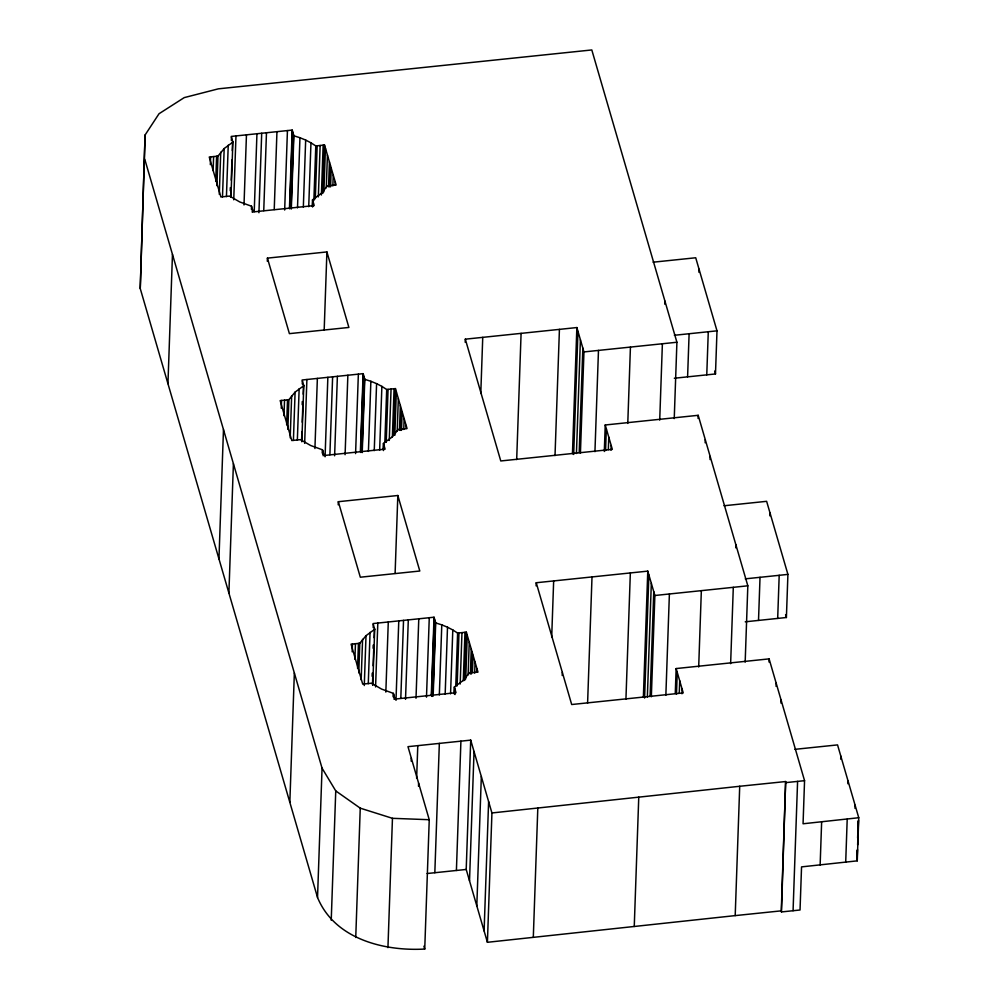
<?xml version="1.0" encoding="UTF-8"?>
<svg xmlns="http://www.w3.org/2000/svg" width="999" height="999" viewBox="0 0 999 999"><rect width="100%" height="100%" fill="white"/><g stroke="black" fill="none" stroke-linecap="round" stroke-linejoin="round"><path stroke-width="1.5" d="M794.917 749.337L837.549 744.904L858.753 817.731L857.254 860.851L801.548 866.882L800.037 910.002L781.455 911.937L781.143 910.863L735.202 915.608L487.412 942.294L491.933 812.961L470.716 740.134L407.979 746.665L429.245 819.717L424.737 949.05C383.841 951.373 334.565 938.948 317.532 897.477L140.247 288.549L145.08 135.002L159.028 113.736L184.228 97.615L218.356 88.836L591.808 49.95L676.91 342.245L674.238 418.593M140.247 288.549L145.08 135.002M167.944 383.691L172.465 254.37M210.339 164.673L210.614 156.88M213.124 170.592L213.611 156.568M215.734 181.194L216.608 156.256M216.945 185.727L217.969 156.119L224.176 148.551L232.867 142.145L231.206 136.426L292.195 130.082L293.868 135.802L291.308 209.028M219.28 194.281L220.742 152.21M222.49 196.853L224.176 148.551M226.436 196.603L228.234 145.192M231.356 140.434L231.468 137.325M230.245 190.709L230.357 187.587M230.657 197.34L230.981 187.999M231.256 180.207L231.955 159.952M232.28 150.599L232.605 141.246M230.969 196.678L232.867 142.145M218.956 558.903L223.476 429.582M233.741 199.812L235.976 135.926M228.896 593.019L233.404 463.686M244.006 204.957L246.453 134.84M251.411 209.328L251.523 206.219L239.723 201.935L229.608 196.079L220.879 196.978L209.241 157.03L217.969 156.119M252.248 212.188L252.36 209.078M254.221 211.663L256.943 133.754M258.928 212.725L261.701 133.254M263.748 210.664L266.471 132.755M267.307 261.251L267.42 258.129L326.91 251.935L348.888 327.447L289.398 333.641L267.42 258.129M274.226 209.578L276.948 131.668M284.665 210.04L287.437 130.569M281.256 408.241L281.531 400.449M289.473 207.992L292.195 130.082M289.735 208.878L292.457 130.969M290.422 207.73L293.032 132.942M291.046 208.142L293.606 134.902M283.978 415.721L284.528 400.137M286.651 424.762L287.525 399.825M287.862 429.295L288.886 399.687L295.092 392.12L303.783 385.714L302.123 379.995L363.112 373.651L364.785 379.358L362.225 452.597M297.502 207.842L299.95 137.725L293.868 135.802M290.197 437.849L291.658 395.779M293.406 440.422L295.092 392.12M303.334 207.08L305.669 140.072L299.95 137.725M297.352 440.172L299.151 388.761M302.272 384.003L302.385 380.894M308.728 206.706L310.964 142.82L305.669 140.072M302.197 404.67L302.297 401.548M301.573 440.909L301.898 431.568M302.222 422.215L302.934 401.96M303.197 394.168L303.521 384.815M301.823 441.808L303.783 385.714M289.835 802.334L294.355 673.001M312.3 206.094L312.512 199.862L321.216 193.456L327.41 185.889L336.139 184.99L324.513 145.03L315.784 145.941L310.964 142.82M312.562 206.993L312.774 200.762M304.658 443.381L306.893 379.495M313.236 205.844L313.349 202.722M313.873 200.474L315.784 145.941M315.297 198.776L317.145 145.792M318.344 196.903L320.142 145.479M321.403 195.03L323.152 145.167M322.827 193.331L324.513 145.03M314.922 448.526L317.37 378.409M323.901 191.783L325.424 148.152M326.273 187.737L327.422 155.02M328.546 186.813L329.42 161.888M324.188 329.845L326.91 251.935M329.57 186.825L330.332 165.01M330.582 186.825L331.231 168.132M322.327 452.897L322.44 449.787L310.639 445.504L300.524 439.635L291.795 440.547L280.157 400.599L288.886 399.687M322.59 453.796L322.702 450.674M323.164 455.756L323.276 452.647M332.854 185.901L333.241 175M325.075 456.78L327.859 377.322M335.127 184.977L335.239 181.868M329.895 454.732L332.617 376.823M317.532 897.477L322.053 768.156L144.755 159.216M334.615 455.794L337.387 376.323M338.224 504.82L338.336 501.698L397.827 495.504L419.805 571.016L360.314 577.21L338.336 501.698M345.092 454.707L347.864 375.237M331.231 920.229L335.751 790.908L322.053 768.156M355.582 453.608L358.354 374.138M352.172 651.81L352.447 644.018M360.389 451.56L363.112 373.651M360.651 452.447L363.374 374.538M361.338 451.298L363.948 376.511M361.963 451.71L364.523 378.471M354.895 659.29L355.444 643.706M357.567 668.331L358.441 643.393M358.778 672.864L359.802 643.256L366.009 635.689L374.7 629.283L373.039 623.563L434.028 617.22L435.701 622.926L433.141 696.166M368.419 451.411L370.866 381.293L364.785 379.358M361.163 679.857L362.575 639.348M364.273 685.551L366.009 635.689M355.744 937.499L360.252 808.166L335.751 790.908M374.25 450.636L376.586 383.641L370.866 381.293M368.269 683.741L370.067 632.33M373.189 627.572L373.301 624.462M379.645 450.274L381.88 386.388L376.586 383.641M372.127 676.286L372.24 673.164M373.114 648.239L373.214 645.117M372.49 684.477L372.864 673.576M373.139 665.784L373.838 645.529M374.113 637.737L374.438 628.383M372.739 685.376L374.7 629.283M383.216 449.662L383.429 443.431L392.132 437.025L398.326 429.458L407.055 428.546L395.429 388.599L386.7 389.51L381.88 386.388M383.479 450.561L383.691 444.33M375.574 686.95L377.809 623.064M384.153 449.413L384.265 446.291M384.84 442.482L386.7 389.51M386.213 442.345L388.062 389.36M389.26 440.472L391.059 389.048M392.37 437.038L394.068 388.736M393.793 435.339L395.429 388.599M385.839 692.095L388.286 621.977M394.817 435.352L396.341 391.72M397.19 431.306L398.339 398.589M399.463 430.382L400.337 405.457M395.104 573.414L397.827 495.504M400.487 430.394L401.248 408.579M401.498 430.394L402.147 411.7M393.244 696.465L393.356 693.356L381.556 689.073L371.441 683.204L362.712 684.115L351.074 644.168L359.802 643.256M393.506 697.364L393.618 694.243M394.081 699.325L394.193 696.203M403.771 429.47L404.145 418.569M395.991 700.349L398.776 620.879M406.044 428.546L406.156 425.437M387.937 947.651L392.457 818.318L360.252 808.166M400.811 698.301L403.534 620.391M405.519 699.362L408.304 619.892M411.188 761.188L411.301 758.079M416.009 698.276L418.781 618.806M416.633 778.358L417.782 745.641M418.506 786.3L418.618 783.191M426.486 697.177L429.27 617.707M431.306 695.129L434.028 617.22M431.568 696.016L434.29 618.106M432.192 696.428L434.865 620.079M432.879 695.279L435.439 622.04M439.335 694.979L441.783 624.862L435.701 622.926M434.827 872.726L439.348 743.393M445.167 694.205L447.502 627.21L441.783 624.862M450.561 693.843L452.797 629.957L447.502 627.21M465.209 342.295L465.322 339.173L576.86 327.56L583.953 351.923L580.419 453.209M454.133 693.231L454.345 687L463.049 680.594L469.243 673.026L477.972 672.115L466.346 632.167L457.617 633.079L452.797 629.957M454.395 694.13L454.607 687.899M455.02 694.53L455.182 689.859M455.756 686.051L457.617 633.079M457.13 685.913L458.978 632.929M460.177 684.04L461.975 632.617M456.406 870.479L460.914 741.146M463.286 680.606L464.972 632.305M464.66 680.469L466.346 632.167M465.734 678.92L467.257 635.289M468.106 674.874L469.255 642.157M470.379 673.95L471.253 649.025M480.781 393.456L482.742 337.362M471.403 673.963L472.165 652.147M472.465 672.402L473.064 655.269M487.412 942.294L466.208 869.455L470.716 740.134M474.687 673.039L475.062 662.137M469.518 880.843L474.038 751.51M476.96 672.115L477.072 669.005M476.81 905.881L481.331 776.548M484.103 930.918L488.611 801.585M516.683 459.577L521.091 333.366M536.126 585.864L536.238 582.742L647.777 571.128L654.869 595.491L651.336 696.765M533.304 937.362L537.812 808.029M555.019 455.594L559.428 329.383M551.698 637.025L553.658 580.931M562.212 675.486L562.325 672.364M572.452 453.783L576.86 327.56M573.676 454.47L577.971 331.368M576.435 453.496L580.407 339.747M579.195 452.51L582.842 348.114M594.942 451.685L598.476 350.412M587.599 703.146L592.007 576.935M604.308 451.486L605.232 424.987L698.189 415.309L747.826 585.814L745.167 662.162M605.569 450.611L606.331 428.796M608.341 449.637L608.778 437.175M611.051 450.212L611.213 445.542M627.772 423.439L630.431 347.078M625.936 699.163L630.344 572.951M634.253 926.485L638.761 797.152M643.368 697.339L647.777 571.128M644.592 698.039L648.888 574.937M647.352 697.052L651.323 583.304M650.112 696.078L653.758 591.683M659.715 420.104L662.387 343.756M664.834 304.258L664.947 301.136M665.858 695.254L669.392 593.98M675.274 693.493L676.148 668.556L769.105 658.878L804.557 780.669L803.059 823.775L858.753 817.731M676.485 694.18L677.247 672.364M687.599 376.848L689.11 333.741M679.258 693.206L679.695 680.731M681.967 693.781L682.13 689.11M698.938 272.265L699.038 269.181M698.076 418.431L698.189 415.309M706.768 374.85L708.279 331.743M705.169 442.782L705.269 439.672M698.688 667.007L701.348 590.646M710.039 459.528L710.152 456.406M674.325 378.234L715.484 373.951L716.995 330.831L695.716 257.767L653.084 262.2M730.631 663.673L733.303 587.325M735.751 547.827L735.863 544.705M735.202 915.608L739.71 786.275L785.651 781.543L781.455 911.937M758.516 620.416L760.027 577.31M769.854 515.834L769.954 512.749M768.993 662L769.105 658.878M777.684 618.418L779.195 575.312L787.911 574.388L786.4 617.507L745.242 621.803M776.086 686.35L776.198 683.241M780.956 703.096L781.068 699.987M781.268 911.3L785.651 781.543M793.069 910.726L797.589 781.393M820.142 864.947L821.64 821.84M840.696 759.165L840.808 756.081M847.864 783.753L847.964 780.681M845.703 862.287L847.202 819.18M855.019 808.353L855.132 805.269M857.204 850.324L857.254 860.851M857.629 838.011L858.216 821.066M857.105 860.326L857.479 849.55M857.641 844.929L858.491 820.291M491.933 812.961L739.71 786.275M674.362 335.277L716.995 330.831M583.953 351.923L676.91 342.245M724 505.756L766.633 501.323L787.911 574.388M745.279 578.846L779.195 575.312M654.869 595.491L747.826 585.814M785.963 782.604L804.557 780.669M427.135 873.526L466.208 869.455M392.457 818.318L429.245 819.717M714.66 371.091L715.484 373.951M785.576 614.647L786.4 617.507M605.232 424.987L612.325 449.35L500.774 460.964L465.322 339.173M676.148 668.556L683.229 692.919L571.69 704.52L536.238 582.742M312.512 199.862L314.185 205.582L253.184 211.925L251.523 206.219M383.429 443.431L385.102 449.15L324.101 455.494L322.44 449.787M454.345 687L456.019 692.719L395.017 699.063L393.356 693.356M423.901 946.19L424.737 949.05"/></g></svg>
